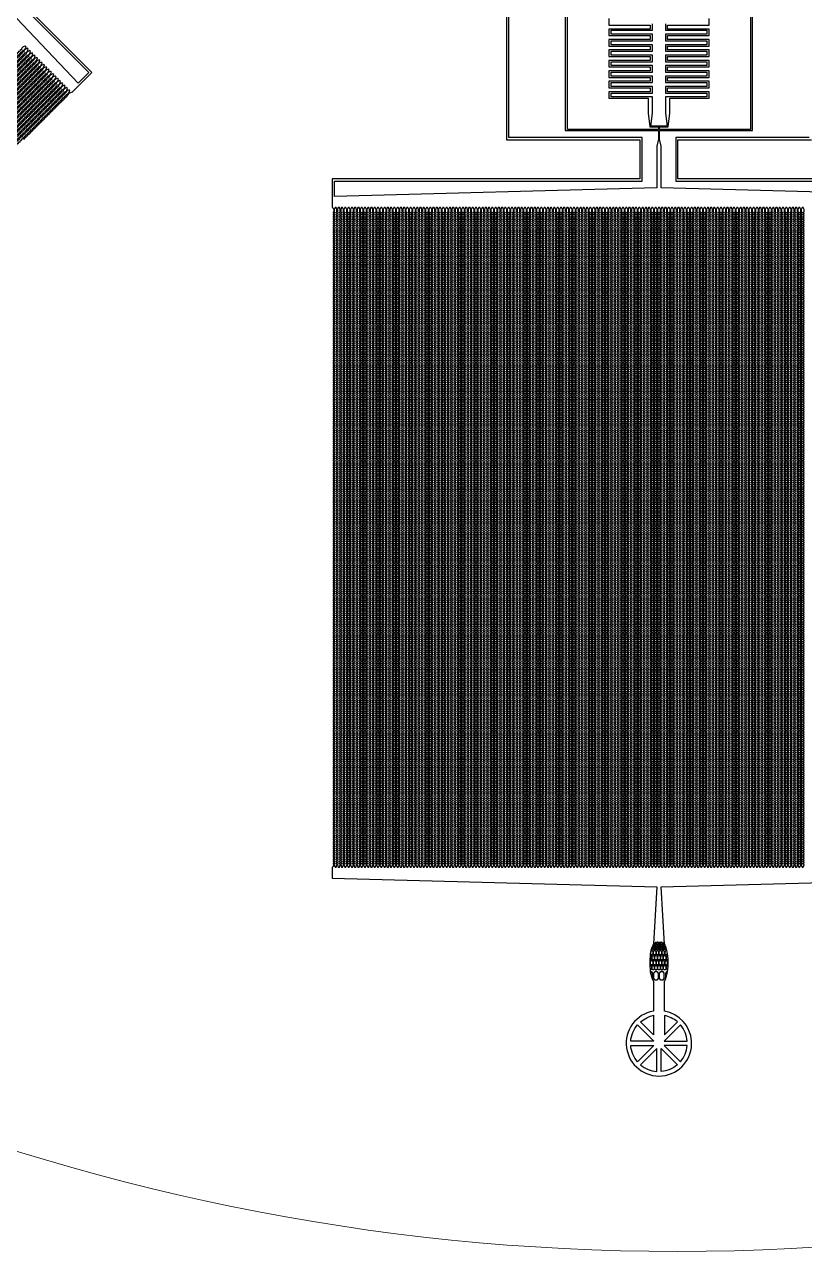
# Model space of a CAD drawing. Extents: x 4056 to 105656, y 4120 to 105720.
# Drawn here: x 39863 to 57772, y 4120 to 32294 of the extents above; entities that cross this region are included whole.
import ezdxf

# ---------------------------------------------------------------- set-up
doc = ezdxf.new("R2010")
doc.units = 13
doc.header["$MEASUREMENT"] = 0
doc.layers.add('Main Layer', color=7, linetype='Continuous', lineweight=0)

# ---------------------------------------------------------------- blocks, each defined once
blk = doc.blocks.new('row')
blk.add_lwpolyline([(-20, -1000, -0.774597), (-20, -1039), (-20, -1050, -0.774597), (-20, -1089), (-20, -1100, -0.774597), (-20, -1139), (-20, -1150, -0.774597), (-20, -1189), (-20, -1200, -0.774597), (-20, -1239), (-20, -1250, -0.774597), (-20, -1289), (-20, -1300, -0.774597), (-20, -1339), (-20, -1350, -0.774597), (-20, -1389), (-20, -1400, -0.774597), (-20, -1439), (-20, -1450, -0.774597), (-20, -1489), (-20, -1500, -0.774597), (-20, -1539), (-20, -1550, -0.774597), (-20, -1589), (-20, -1600, -0.774597), (-20, -1639), (-20, -1650, -0.774597), (-20, -1689), (-20, -1700, -0.774597), (-20, -1739), (-20, -1750, -0.774597), (-20, -1789), (-20, -1800, -0.774597), (-20, -1839), (-20, -1850, -0.774597), (-20, -1889), (-20, -1900, -0.774597), (-20, -1939), (-20, -1950, -0.774597), (-20, -1989), (-20, -2000, -0.774597), (-20, -2039), (-20, -2050, -0.774597), (-20, -2089), (-20, -2100, -0.774597), (-20, -2139), (-20, -2150, -0.774597), (-20, -2189), (-20, -2200, -0.774597), (-20, -2239), (-20, -2250, -0.774597), (-20, -2289), (-20, -2300, -0.774597), (-20, -2339), (-20, -2350, -0.774597), (-20, -2389), (-20, -2400, -0.774597), (-20, -2439), (-20, -2450, -0.774597), (-20, -2489), (-20, -2500, -0.774597), (-20, -2539), (-20, -2550, -0.774597), (-20, -2589), (-20, -2600, -0.774597), (-20, -2639), (-20, -2650, -0.774597), (-20, -2689), (-20, -2700, -0.774597), (-20, -2739), (-20, -2750, -0.774597), (-20, -2789), (-20, -2800, -0.774597), (-20, -2839), (-20, -2850, -0.774597), (-20, -2889), (-20, -2900, -0.774597), (-20, -2939), (-20, -2950, -0.774597), (-20, -2989), (-20, -3000, -0.774597), (-20, -3039), (-20, -3050, -0.774597), (-20, -3089), (-20, -3100, -0.774597), (-20, -3139), (-20, -3150, -0.774597), (-20, -3189), (-20, -3200, -0.774597), (-20, -3239), (-20, -3250, -0.774597), (-20, -3289), (-20, -3300, -0.774597), (-20, -3339), (-20, -3350, -0.774597), (-20, -3389), (-20, -3400, -0.774597), (-20, -3439), (-20, -3450, -0.774597), (-20, -3489), (-20, -3500, -0.774597), (-20, -3539), (-20, -3550, -0.774597), (-20, -3589), (-20, -3600, -0.774597), (-20, -3639), (-20, -3650, -0.774597), (-20, -3689), (-20, -3700, -0.774597), (-20, -3739), (-20, -3750, -0.774597), (-20, -3789), (-20, -3800, -0.774597), (-20, -3839), (-20, -3850, -0.774597), (-20, -3889), (-20, -3900, -0.774597), (-20, -3939), (-20, -3950, -0.774597), (-20, -3989), (-20, -4000, -0.774597), (-20, -4039), (-20, -4050, -0.774597), (-20, -4089), (-20, -4100, -0.774597), (-20, -4139), (-20, -4150, -0.774597), (-20, -4189), (-20, -4200, -0.774597), (-20, -4239), (-20, -4250, -0.774597), (-20, -4289), (-20, -4300, -0.774597), (-20, -4339), (-20, -4350, -0.774597), (-20, -4389), (-20, -4400, -0.774597), (-20, -4439), (-20, -4450, -0.774597), (-20, -4489), (-20, -4500, -0.774597), (-20, -4539), (-20, -4550, -0.774597), (-20, -4589), (-20, -4600, -0.774597), (-20, -4639), (-20, -4650, -0.774597), (-20, -4689), (-20, -4700, -0.774597), (-20, -4739), (-20, -4750, -0.774597), (-20, -4789), (-20, -4800, -0.774597), (-20, -4839), (-20, -4850, -0.774597), (-20, -4889), (-20, -4900, -0.774597), (-20, -4939), (-20, -4950, -0.774597), (-20, -4989), (-20, -5000, -0.774597), (-20, -5039), (-20, -5050, -0.774597), (-20, -5089), (-20, -5100, -0.774597), (-20, -5139), (-20, -5150, -0.774597), (-20, -5189), (-20, -5200, -0.774597), (-20, -5239), (-20, -5250, -0.774597), (-20, -5289), (-20, -5300, -0.774597), (-20, -5339), (-20, -5350, -0.774597), (-20, -5389), (-20, -5400, -0.774597), (-20, -5439), (-20, -5450, -0.774597), (-20, -5489), (-20, -5500, -0.774597), (-20, -5539), (-20, -5550, -0.774597), (-20, -5589), (-20, -5600, -0.774597), (-20, -5639), (-20, -5650, -0.774597), (-20, -5689), (-20, -5700, -0.774597), (-20, -5739), (-20, -5750, -0.774597), (-20, -5789), (-20, -5800, -0.774597), (-20, -5839), (-20, -5850, -0.774597), (-20, -5889), (-20, -5900, -0.774597), (-20, -5939), (-20, -5950, -0.774597), (-20, -5989), (-20, -6000, -0.774597), (-20, -6039), (-20, -6050, -0.774597), (-20, -6089), (-20, -6100, -0.774597), (-20, -6139), (-20, -6150, -0.774597), (-20, -6189), (-20, -6200, -0.774597), (-20, -6239), (-20, -6250, -0.774597), (-20, -6289), (-20, -6300, -0.774597), (-20, -6339), (-20, -6350, -0.774597), (-20, -6389), (-20, -6400, -0.774597), (-20, -6439), (-20, -6450, -0.774597), (-20, -6489), (-20, -6500, -0.774597), (-20, -6539), (-20, -6550, -0.774597), (-20, -6589), (-20, -6600, -0.774597), (-20, -6639), (-20, -6650, -0.774597), (-20, -6689), (-20, -6700, -0.774597), (-20, -6739), (-20, -6750, -0.774597), (-20, -6789), (-20, -6800, -0.774597), (-20, -6839), (-20, -6850, -0.774597), (-20, -6889), (-20, -6900, -0.774597), (-20, -6939), (-20, -6950, -0.774597), (-20, -6989), (-20, -7000, -0.774597), (-20, -7039), (-20, -7050, -0.774597), (-20, -7089), (-20, -7100, -0.774597), (-20, -7139), (-20, -7150, -0.774597), (-20, -7189), (-20, -7200, -0.774597), (-20, -7239), (-20, -7250, -0.774597), (-20, -7289), (-20, -7300, -0.774597), (-20, -7339), (-20, -7350, -0.774597), (-20, -7389), (-20, -7400, -0.774597), (-20, -7439), (-20, -7450, -0.774597), (-20, -7489), (-20, -7500, -0.774597), (-20, -7539), (-20, -7550, -0.774597), (-20, -7589), (-20, -7600, -0.774597), (-20, -7639), (-20, -7650, -0.774597), (-20, -7689), (-20, -7700, -0.774597), (-20, -7739), (-20, -7750, -0.774597), (-20, -7789), (-20, -7800, -0.774597), (-20, -7839), (-20, -7850, -0.774597), (-20, -7889), (-20, -7900, -0.774597), (-20, -7939), (-20, -7950, -0.774597), (-20, -7989), (-20, -8000, -0.774597), (-20, -8039), (-20, -8050, -0.774597), (-20, -8089), (-20, -8100, -0.774597), (-20, -8139), (-20, -8150, -0.774597), (-20, -8189), (-20, -8200, -0.774597), (-20, -8239), (-20, -8250, -0.774597), (-20, -8289), (-20, -8300, -0.774597), (-20, -8339), (-20, -8350, -0.774597), (-20, -8389), (-20, -8400, -0.774597), (-20, -8439), (-20, -8450, -0.774597), (-20, -8489), (-20, -8500, -0.774597), (-20, -8539), (-20, -8550, -0.774597), (-20, -8589), (-20, -8600, -0.774597), (-20, -8639), (-20, -8650, -0.774597), (-20, -8689), (-20, -8700, -0.774597), (-20, -8739), (-20, -8750, -0.774597), (-20, -8789), (-20, -8800, -0.774597), (-20, -8839), (-20, -8850, -0.774597), (-20, -8889), (-20, -8900, -0.774597), (-20, -8939), (-20, -8950, -0.774597), (-20, -8989), (-20, -9000, -0.774597), (-20, -9039), (-20, -9050, -0.774597), (-20, -9089), (-20, -9100, -0.774597), (-20, -9139), (-20, -9150, -0.774597), (-20, -9189), (-20, -9200, -0.774597), (-20, -9239), (-20, -9250, -0.774597), (-20, -9289), (-20, -9300, -0.774597), (-20, -9339), (-20, -9350, -0.774597), (-20, -9389), (-20, -9400, -0.774597), (-20, -9439), (-20, -9450, -0.774597), (-20, -9489), (-20, -9500, -0.774597), (-20, -9539), (-20, -9550, -0.774597), (-20, -9589), (-20, -9600, -0.774597), (-20, -9639), (-20, -9650, -0.774597), (-20, -9689), (-20, -9700, -0.774597), (-20, -9739), (-20, -9750, -0.774597), (-20, -9789), (-20, -9800, -0.774597), (-20, -9839), (-20, -9850, -0.774597), (-20, -9889), (-20, -9900, -0.774597), (-20, -9939), (-20, -9950, -0.774597), (-20, -9989), (-20, -10000, -0.774597), (-20, -10039), (-20, -10050, -0.774597), (-20, -10089), (-20, -10100, -0.774597), (-20, -10139), (-20, -10150, -0.774597), (-20, -10189), (-20, -10200, -0.774597), (-20, -10239), (-20, -10250, -0.774597), (-20, -10289), (-20, -10300, -0.774597), (-20, -10339), (-20, -10350, -0.774597), (-20, -10389), (-20, -10400, -0.774597), (-20, -10439), (-20, -10450, -0.774597), (-20, -10489), (-20, -10500, -0.774597), (-20, -10539), (-20, -10550, -0.774597), (-20, -10589), (-20, -10600, -0.774597), (-20, -10639), (-20, -10650, -0.774597), (-20, -10689), (-20, -10700, -0.774597), (-20, -10739), (-20, -10750, -0.774597), (-20, -10789), (-20, -10800, -0.774597), (-20, -10839), (-20, -10850, -0.774597), (-20, -10889), (-20, -10900, -0.774597), (-20, -10939), (-20, -10950, -0.774597), (-20, -10989), (-20, -11000, -0.774597), (-20, -11039), (-20, -11050, -0.774597), (-20, -11089), (-20, -11100, -0.774597), (-20, -11139), (-20, -11150, -0.774597), (-20, -11189), (-20, -11200, -0.774597), (-20, -11239), (-20, -11250, -0.774597), (-20, -11289), (-20, -11300, -0.774597), (-20, -11339), (-20, -11350, -0.774597), (-20, -11389), (-20, -11400, -0.774597), (-20, -11439), (-20, -11450, -0.774597), (-20, -11489), (-20, -11500, -0.774597), (-20, -11539), (-20, -11550, -0.774597), (-20, -11589), (-20, -11600, -0.774597), (-20, -11639), (-20, -11650, -0.774597), (-20, -11689), (-20, -11700, -0.774597), (-20, -11739), (-20, -11750, -0.774597), (-20, -11789), (-20, -11800, -0.774597), (-20, -11839), (-20, -11850, -0.774597), (-20, -11889), (-20, -11900, -0.774597), (-20, -11939), (-20, -11950, -0.774597), (-20, -11989), (-20, -12000, -0.774597), (-20, -12039), (-20, -12050, -0.774597), (-20, -12089), (-20, -12100, -0.774597), (-20, -12139), (-20, -12150, -0.774597), (-20, -12189), (-20, -12200, -0.774597), (-20, -12239), (-20, -12250, -0.774597), (-20, -12289), (-20, -12300, -0.774597), (-20, -12339), (-20, -12350, -0.774597), (-20, -12389), (-20, -12400, -0.774597), (-20, -12439), (-20, -12450, -0.774597), (-20, -12489), (-20, -12500, -0.774597), (-20, -12539), (-20, -12550, -0.774597), (-20, -12589), (-20, -12600, -0.774597), (-20, -12639), (-20, -12650, -0.774597), (-20, -12689), (-20, -12700, -0.774597), (-20, -12739), (-20, -12750, -0.774597), (-20, -12789), (-20, -12800, -0.774597), (-20, -12839), (-20, -12850, -0.774597), (-20, -12889), (-20, -12900, -0.774597), (-20, -12939), (-20, -12950, -0.774597), (-20, -12989), (-20, -13000, -0.774597), (-20, -13039), (-20, -13050, -0.774597), (-20, -13089), (-20, -13100, -0.774597), (-20, -13139), (-20, -13150, -0.774597), (-20, -13189), (-20, -13200, -0.774597), (-20, -13239), (-20, -13250, -0.774597), (-20, -13289), (-20, -13300, -0.774597), (-20, -13339), (-20, -13350, -0.774597), (-20, -13389), (-20, -13400, -0.774597), (-20, -13439), (-20, -13450, -0.774597), (-20, -13489), (-20, -13500, -0.774597), (-20, -13539), (-20, -13550, -0.774597), (-20, -13589), (-20, -13600, -0.774597), (-20, -13639), (-20, -13650, -0.774597), (-20, -13689), (-20, -13700, -0.774597), (-20, -13739), (-20, -13750, -0.774597), (-20, -13789), (-20, -13800, -0.774597), (-20, -13839), (-20, -13850, -0.774597), (-20, -13889), (-20, -13900, -0.774597), (-20, -13939), (-20, -13950, -0.774597), (-20, -13989), (-20, -14000, -0.774597), (-20, -14039), (-20, -14050, -0.774597), (-20, -14089), (-20, -14100, -0.774597), (-20, -14139), (-20, -14150, -0.774597), (-20, -14189), (-20, -14200, -0.774597), (-20, -14239), (-20, -14250, -0.774597), (-20, -14289), (-20, -14300, -0.774597), (-20, -14339), (-20, -14350, -0.774597), (-20, -14389), (-20, -14400, -0.774597), (-20, -14439), (-20, -14450, -0.774597), (-20, -14489), (-20, -14500, -0.774597), (-20, -14539), (-20, -14550, -0.774597), (-20, -14589), (-20, -14600, -0.774597), (-20, -14639), (-20, -14650, -0.774597), (-20, -14689), (-20, -14700, -0.774597), (-20, -14739), (-20, -14750, -0.774597), (-20, -14789), (-20, -14800, -0.774597), (-20, -14839), (-20, -14850, -0.774597), (-20, -14889), (-20, -14900, -0.774597), (-20, -14939), (-20, -14950, -0.774597), (-20, -14989), (-20, -15000, -0.774597), (-20, -15039), (-20, -15050, -0.774597), (-20, -15089), (-20, -15100), (0, -15150), (25, -15150), (45, -15100), (45, -15089, -0.774597), (45, -15050), (45, -15039, -0.774597), (45, -15000), (45, -14989, -0.774597), (45, -14950), (45, -14939, -0.774597), (45, -14900), (45, -14889, -0.774597), (45, -14850), (45, -14839, -0.774597), (45, -14800), (45, -14789, -0.774597), (45, -14750), (45, -14739, -0.774597), (45, -14700), (45, -14689, -0.774597), (45, -14650), (45, -14639, -0.774597), (45, -14600), (45, -14589, -0.774597), (45, -14550), (45, -14539, -0.774597), (45, -14500), (45, -14489, -0.774597), (45, -14450), (45, -14439, -0.774597), (45, -14400), (45, -14389, -0.774597), (45, -14350), (45, -14339, -0.774597), (45, -14300), (45, -14289, -0.774597), (45, -14250), (45, -14239, -0.774597), (45, -14200), (45, -14189, -0.774597), (45, -14150), (45, -14139, -0.774597), (45, -14100), (45, -14089, -0.774597), (45, -14050), (45, -14039, -0.774597), (45, -14000), (45, -13989, -0.774597), (45, -13950), (45, -13939, -0.774597), (45, -13900), (45, -13889, -0.774597), (45, -13850), (45, -13839, -0.774597), (45, -13800), (45, -13789, -0.774597), (45, -13750), (45, -13739, -0.774597), (45, -13700), (45, -13689, -0.774597), (45, -13650), (45, -13639, -0.774597), (45, -13600), (45, -13589, -0.774597), (45, -13550), (45, -13539, -0.774597), (45, -13500), (45, -13489, -0.774597), (45, -13450), (45, -13439, -0.774597), (45, -13400), (45, -13389, -0.774597), (45, -13350), (45, -13339, -0.774597), (45, -13300), (45, -13289, -0.774597), (45, -13250), (45, -13239, -0.774597), (45, -13200), (45, -13189, -0.774597), (45, -13150), (45, -13139, -0.774597), (45, -13100), (45, -13089, -0.774597), (45, -13050), (45, -13039, -0.774597), (45, -13000), (45, -12989, -0.774597), (45, -12950), (45, -12939, -0.774597), (45, -12900), (45, -12889, -0.774597), (45, -12850), (45, -12839, -0.774597), (45, -12800), (45, -12789, -0.774597), (45, -12750), (45, -12739, -0.774597), (45, -12700), (45, -12689, -0.774597), (45, -12650), (45, -12639, -0.774597), (45, -12600), (45, -12589, -0.774597), (45, -12550), (45, -12539, -0.774597), (45, -12500), (45, -12489, -0.774597), (45, -12450), (45, -12439, -0.774597), (45, -12400), (45, -12389, -0.774597), (45, -12350), (45, -12339, -0.774597), (45, -12300), (45, -12289, -0.774597), (45, -12250), (45, -12239, -0.774597), (45, -12200), (45, -12189, -0.774597), (45, -12150), (45, -12139, -0.774597), (45, -12100), (45, -12089, -0.774597), (45, -12050), (45, -12039, -0.774597), (45, -12000), (45, -11989, -0.774597), (45, -11950), (45, -11939, -0.774597), (45, -11900), (45, -11889, -0.774597), (45, -11850), (45, -11839, -0.774597), (45, -11800), (45, -11789, -0.774597), (45, -11750), (45, -11739, -0.774597), (45, -11700), (45, -11689, -0.774597), (45, -11650), (45, -11639, -0.774597), (45, -11600), (45, -11589, -0.774597), (45, -11550), (45, -11539, -0.774597), (45, -11500), (45, -11489, -0.774597), (45, -11450), (45, -11439, -0.774597), (45, -11400), (45, -11389, -0.774597), (45, -11350), (45, -11339, -0.774597), (45, -11300), (45, -11289, -0.774597), (45, -11250), (45, -11239, -0.774597), (45, -11200), (45, -11189, -0.774597), (45, -11150), (45, -11139, -0.774597), (45, -11100), (45, -11089, -0.774597), (45, -11050), (45, -11039, -0.774597), (45, -11000), (45, -10989, -0.774597), (45, -10950), (45, -10939, -0.774597), (45, -10900), (45, -10889, -0.774597), (45, -10850), (45, -10839, -0.774597), (45, -10800), (45, -10789, -0.774597), (45, -10750), (45, -10739, -0.774597), (45, -10700), (45, -10689, -0.774597), (45, -10650), (45, -10639, -0.774597), (45, -10600), (45, -10589, -0.774597), (45, -10550), (45, -10539, -0.774597), (45, -10500), (45, -10489, -0.774597), (45, -10450), (45, -10439, -0.774597), (45, -10400), (45, -10389, -0.774597), (45, -10350), (45, -10339, -0.774597), (45, -10300), (45, -10289, -0.774597), (45, -10250), (45, -10239, -0.774597), (45, -10200), (45, -10189, -0.774597), (45, -10150), (45, -10139, -0.774597), (45, -10100), (45, -10089, -0.774597), (45, -10050), (45, -10039, -0.774597), (45, -10000), (45, -9989, -0.774597), (45, -9950), (45, -9939, -0.774597), (45, -9900), (45, -9889, -0.774597), (45, -9850), (45, -9839, -0.774597), (45, -9800), (45, -9789, -0.774597), (45, -9750), (45, -9739, -0.774597), (45, -9700), (45, -9689, -0.774597), (45, -9650), (45, -9639, -0.774597), (45, -9600), (45, -9589, -0.774597), (45, -9550), (45, -9539, -0.774597), (45, -9500), (45, -9489, -0.774597), (45, -9450), (45, -9439, -0.774597), (45, -9400), (45, -9389, -0.774597), (45, -9350), (45, -9339, -0.774597), (45, -9300), (45, -9289, -0.774597), (45, -9250), (45, -9239, -0.774597), (45, -9200), (45, -9189, -0.774597), (45, -9150), (45, -9139, -0.774597), (45, -9100), (45, -9089, -0.774597), (45, -9050), (45, -9039, -0.774597), (45, -9000), (45, -8989, -0.774597), (45, -8950), (45, -8939, -0.774597), (45, -8900), (45, -8889, -0.774597), (45, -8850), (45, -8839, -0.774597), (45, -8800), (45, -8789, -0.774597), (45, -8750), (45, -8739, -0.774597), (45, -8700), (45, -8689, -0.774597), (45, -8650), (45, -8639, -0.774597), (45, -8600), (45, -8589, -0.774597), (45, -8550), (45, -8539, -0.774597), (45, -8500), (45, -8489, -0.774597), (45, -8450), (45, -8439, -0.774597), (45, -8400), (45, -8389, -0.774597), (45, -8350), (45, -8339, -0.774597), (45, -8300), (45, -8289, -0.774597), (45, -8250), (45, -8239, -0.774597), (45, -8200), (45, -8189, -0.774597), (45, -8150), (45, -8139, -0.774597), (45, -8100), (45, -8089, -0.774597), (45, -8050), (45, -8039, -0.774597), (45, -8000), (45, -7989, -0.774597), (45, -7950), (45, -7939, -0.774597), (45, -7900), (45, -7889, -0.774597), (45, -7850), (45, -7839, -0.774597), (45, -7800), (45, -7789, -0.774597), (45, -7750), (45, -7739, -0.774597), (45, -7700), (45, -7689, -0.774597), (45, -7650), (45, -7639, -0.774597), (45, -7600), (45, -7589, -0.774597), (45, -7550), (45, -7539, -0.774597), (45, -7500), (45, -7489, -0.774597), (45, -7450), (45, -7439, -0.774597), (45, -7400), (45, -7389, -0.774597), (45, -7350), (45, -7339, -0.774597), (45, -7300), (45, -7289, -0.774597), (45, -7250), (45, -7239, -0.774597), (45, -7200), (45, -7189, -0.774597), (45, -7150), (45, -7139, -0.774597), (45, -7100), (45, -7089, -0.774597), (45, -7050), (45, -7039, -0.774597), (45, -7000), (45, -6989, -0.774597), (45, -6950), (45, -6939, -0.774597), (45, -6900), (45, -6889, -0.774597), (45, -6850), (45, -6839, -0.774597), (45, -6800), (45, -6789, -0.774597), (45, -6750), (45, -6739, -0.774597), (45, -6700), (45, -6689, -0.774597), (45, -6650), (45, -6639, -0.774597), (45, -6600), (45, -6589, -0.774597), (45, -6550), (45, -6539, -0.774597), (45, -6500), (45, -6489, -0.774597), (45, -6450), (45, -6439, -0.774597), (45, -6400), (45, -6389, -0.774597), (45, -6350), (45, -6339, -0.774597), (45, -6300), (45, -6289, -0.774597), (45, -6250), (45, -6239, -0.774597), (45, -6200), (45, -6189, -0.774597), (45, -6150), (45, -6139, -0.774597), (45, -6100), (45, -6089, -0.774597), (45, -6050), (45, -6039, -0.774597), (45, -6000), (45, -5989, -0.774597), (45, -5950), (45, -5939, -0.774597), (45, -5900), (45, -5889, -0.774597), (45, -5850), (45, -5839, -0.774597), (45, -5800), (45, -5789, -0.774597), (45, -5750), (45, -5739, -0.774597), (45, -5700), (45, -5689, -0.774597), (45, -5650), (45, -5639, -0.774597), (45, -5600), (45, -5589, -0.774597), (45, -5550), (45, -5539, -0.774597), (45, -5500), (45, -5489, -0.774597), (45, -5450), (45, -5439, -0.774597), (45, -5400), (45, -5389, -0.774597), (45, -5350), (45, -5339, -0.774597), (45, -5300), (45, -5289, -0.774597), (45, -5250), (45, -5239, -0.774597), (45, -5200), (45, -5189, -0.774597), (45, -5150), (45, -5139, -0.774597), (45, -5100), (45, -5089, -0.774597), (45, -5050), (45, -5039, -0.774597), (45, -5000), (45, -4989, -0.774597), (45, -4950), (45, -4939, -0.774597), (45, -4900), (45, -4889, -0.774597), (45, -4850), (45, -4839, -0.774597), (45, -4800), (45, -4789, -0.774597), (45, -4750), (45, -4739, -0.774597), (45, -4700), (45, -4689, -0.774597), (45, -4650), (45, -4639, -0.774597), (45, -4600), (45, -4589, -0.774597), (45, -4550), (45, -4539, -0.774597), (45, -4500), (45, -4489, -0.774597), (45, -4450), (45, -4439, -0.774597), (45, -4400), (45, -4389, -0.774597), (45, -4350), (45, -4339, -0.774597), (45, -4300), (45, -4289, -0.774597), (45, -4250), (45, -4239, -0.774597), (45, -4200), (45, -4189, -0.774597), (45, -4150), (45, -4139, -0.774597), (45, -4100), (45, -4089, -0.774597), (45, -4050), (45, -4039, -0.774597), (45, -4000), (45, -3989, -0.774597), (45, -3950), (45, -3939, -0.774597), (45, -3900), (45, -3889, -0.774597), (45, -3850), (45, -3839, -0.774597), (45, -3800), (45, -3789, -0.774597), (45, -3750), (45, -3739, -0.774597), (45, -3700), (45, -3689, -0.774597), (45, -3650), (45, -3639, -0.774597), (45, -3600), (45, -3589, -0.774597), (45, -3550), (45, -3539, -0.774597), (45, -3500), (45, -3489, -0.774597), (45, -3450), (45, -3439, -0.774597), (45, -3400), (45, -3389, -0.774597), (45, -3350), (45, -3339, -0.774597), (45, -3300), (45, -3289, -0.774597), (45, -3250), (45, -3239, -0.774597), (45, -3200), (45, -3189, -0.774597), (45, -3150), (45, -3139, -0.774597), (45, -3100), (45, -3089, -0.774597), (45, -3050), (45, -3039, -0.774597), (45, -3000), (45, -2989, -0.774597), (45, -2950), (45, -2939, -0.774597), (45, -2900), (45, -2889, -0.774597), (45, -2850), (45, -2839, -0.774597), (45, -2800), (45, -2789, -0.774597), (45, -2750), (45, -2739, -0.774597), (45, -2700), (45, -2689, -0.774597), (45, -2650), (45, -2639, -0.774597), (45, -2600), (45, -2589, -0.774597), (45, -2550), (45, -2539, -0.774597), (45, -2500), (45, -2489, -0.774597), (45, -2450), (45, -2439, -0.774597), (45, -2400), (45, -2389, -0.774597), (45, -2350), (45, -2339, -0.774597), (45, -2300), (45, -2289, -0.774597), (45, -2250), (45, -2239, -0.774597), (45, -2200), (45, -2189, -0.774597), (45, -2150), (45, -2139, -0.774597), (45, -2100), (45, -2089, -0.774597), (45, -2050), (45, -2039, -0.774597), (45, -2000), (45, -1989, -0.774597), (45, -1950), (45, -1939, -0.774597), (45, -1900), (45, -1889, -0.774597), (45, -1850), (45, -1839, -0.774597), (45, -1800), (45, -1789, -0.774597), (45, -1750), (45, -1739, -0.774597), (45, -1700), (45, -1689, -0.774597), (45, -1650), (45, -1639, -0.774597), (45, -1600), (45, -1589, -0.774597), (45, -1550), (45, -1539, -0.774597), (45, -1500), (45, -1489, -0.774597), (45, -1450), (45, -1439, -0.774597), (45, -1400), (45, -1389, -0.774597), (45, -1350), (45, -1339, -0.774597), (45, -1300), (45, -1289, -0.774597), (45, -1250), (45, -1239, -0.774597), (45, -1200), (45, -1189, -0.774597), (45, -1150), (45, -1139, -0.774597), (45, -1100), (45, -1089, -0.774597), (45, -1050), (45, -1039, -0.774597), (45, -1000), (45, -989, -0.774597), (45, -950), (45, -939, -0.774597), (45, -900), (45, -889, -0.774597), (45, -850), (45, -839, -0.774597), (45, -800), (45, -789, -0.774597), (45, -750), (45, -739, -0.774597), (45, -700), (45, -689, -0.774597), (45, -650), (45, -639, -0.774597), (45, -600), (45, -589, -0.774597), (45, -550), (45, -539, -0.774597), (45, -500), (45, -489, -0.774597), (45, -450), (45, -439, -0.774597), (45, -400), (45, -389, -0.774597), (45, -350), (45, -339, -0.774597), (45, -300), (45, -289, -0.774597), (45, -250), (45, -239, -0.774597), (45, -200), (45, -189, -0.774597), (45, -150), (45, -139, -0.774597), (45, -100), (45, -50), (45, -50), (25, 0), (0, 0), (-20, -50), (-20, -100, -0.774597), (-20, -139), (-20, -150, -0.774597), (-20, -189), (-20, -200, -0.774597), (-20, -239), (-20, -250, -0.774597), (-20, -289), (-20, -300, -0.774597), (-20, -339), (-20, -350, -0.774597), (-20, -389), (-20, -400, -0.774597), (-20, -439), (-20, -450, -0.774597), (-20, -489), (-20, -500, -0.774597), (-20, -539), (-20, -550, -0.774597), (-20, -589), (-20, -600, -0.774597), (-20, -639), (-20, -650, -0.774597), (-20, -689), (-20, -700, -0.774597), (-20, -739), (-20, -750, -0.774597), (-20, -789), (-20, -800, -0.774597), (-20, -839), (-20, -850, -0.774597), (-20, -889), (-20, -900, -0.774597), (-20, -939), (-20, -950, -0.774597), (-20, -989)], format="xyb", close=True)
blk = doc.blocks.new('*U8')
for points in [[(7468, -867, 0.774597), (7468, -829), (7468, -817, 0.774597), (7468, -779), (7468, -767, 0.774597), (7468, -729), (7468, -717, 0.774597), (7468, -679), (7468, -667, 0.774597), (7468, -629), (7468, -617, 0.774597), (7468, -579), (7468, -567, 0.774597), (7468, -529), (7468, -517, 0.774597), (7468, -479), (7468, -467, 0.774597), (7468, -429), (7468, -417, 0.774597), (7468, -379), (7468, -367, 0.774597), (7468, -329), (7468, -317, 0.774597), (7468, -279), (7468, -267, 0.774597), (7468, -229), (7468, -217, 0.774597), (7468, -179), (7468, -167, 0.774597), (7468, -129), (7468, -117, 0.774597), (7468, -79), (7468, -67, 0.774597), (7468, -29), (7468, -17, 0.774597), (7468, 21), (7468, 33, 0.774597), (7468, 71), (7468, 83, 0.774597), (7468, 121), (7468, 133, 0.774597), (7468, 171), (7468, 183, 0.774597), (7468, 221), (7468, 233, 0.774597), (7468, 271), (7468, 283, 0.774597), (7468, 321), (7468, 333, 0.774597), (7468, 371), (7468, 383, 0.774597), (7468, 421), (7468, 433, 0.774597), (7468, 471), (7468, 483, 0.774597), (7468, 521), (7468, 533, 0.774597), (7468, 571), (7468, 621), (7488, 671), (7500, 671), (7500, 1275), (7500, 1325), (1079, 1325), (537, 1325), (437, 1325), (437, 1425), (437, 1941), (437, 2226), (1500, 2226), (3500, 2226)], [(-3500, 16110), (-3500, 2276), (-3500, 2226), (-1500, 2226), (-437, 2226), (-437, 1941), (-437, 1425), (-437, 1325), (-537, 1325), (-1079, 1325), (-7500, 1325), (-7500, 1275), (-7500, 871), (-7500, 671), (-7488, 671), (-7468, 621), (-7468, 571, 0.774597), (-7468, 533), (-7468, 521, 0.774597), (-7468, 483), (-7468, 471, 0.774597), (-7468, 433), (-7468, 421, 0.774597), (-7468, 383), (-7468, 371, 0.774597), (-7468, 333), (-7468, 321, 0.774597), (-7468, 283), (-7468, 271, 0.774597), (-7468, 233), (-7468, 221, 0.774597), (-7468, 183), (-7468, 171, 0.774597), (-7468, 133), (-7468, 121, 0.774597), (-7468, 83), (-7468, 71, 0.774597), (-7468, 33), (-7468, 21, 0.774597), (-7468, -17), (-7468, -29, 0.774597), (-7468, -67), (-7468, -79, 0.774597), (-7468, -117), (-7468, -129, 0.774597), (-7468, -167), (-7468, -179, 0.774597), (-7468, -217), (-7468, -229, 0.774597), (-7468, -267), (-7468, -279, 0.774597), (-7468, -317), (-7468, -329, 0.774597), (-7468, -367), (-7468, -379, 0.774597), (-7468, -417), (-7468, -429, 0.774597), (-7468, -467), (-7468, -479, 0.774597), (-7468, -517), (-7468, -529, 0.774597), (-7468, -567), (-7468, -579, 0.774597), (-7468, -617), (-7468, -629, 0.774597), (-7468, -667), (-7468, -679, 0.774597), (-7468, -717), (-7468, -729, 0.774597), (-7468, -767), (-7468, -779, 0.774597), (-7468, -817), (-7468, -829, 0.774597), (-7468, -867), (-7468, -879, 0.774597), (-7468, -917), (-7468, -929, 0.774597), (-7468, -967), (-7468, -979, 0.774597), (-7468, -1017), (-7468, -1029, 0.774597), (-7468, -1067), (-7468, -1079, 0.774597), (-7468, -1117), (-7468, -1129, 0.774597), (-7468, -1167), (-7468, -1179, 0.774597), (-7468, -1217), (-7468, -1229, 0.774597), (-7468, -1267), (-7468, -1279, 0.774597), (-7468, -1317), (-7468, -1329, 0.774597), (-7468, -1367), (-7468, -1379, 0.774597), (-7468, -1417), (-7468, -1429, 0.774597), (-7468, -1467), (-7468, -1479, 0.774597), (-7468, -1517), (-7468, -1529, 0.774597), (-7468, -1567), (-7468, -1579, 0.774597), (-7468, -1617), (-7468, -1629, 0.774597), (-7468, -1667), (-7468, -1679, 0.774597), (-7468, -1717), (-7468, -1729, 0.774597), (-7468, -1767), (-7468, -1779, 0.774597), (-7468, -1817), (-7468, -1829, 0.774597), (-7468, -1867), (-7468, -1879, 0.774597), (-7468, -1917), (-7468, -1929, 0.774597), (-7468, -1967), (-7468, -1979, 0.774597), (-7468, -2017), (-7468, -2029, 0.774597), (-7468, -2067), (-7468, -2079, 0.774597), (-7468, -2117), (-7468, -2129, 0.774597), (-7468, -2167), (-7468, -2179, 0.774597), (-7468, -2217), (-7468, -2229, 0.774597), (-7468, -2267), (-7468, -2279, 0.774597), (-7468, -2317), (-7468, -2329, 0.774597), (-7468, -2367), (-7468, -2379, 0.774597), (-7468, -2417), (-7468, -2429, 0.774597), (-7468, -2467), (-7468, -2479, 0.774597), (-7468, -2517), (-7468, -2529, 0.774597), (-7468, -2567), (-7468, -2579, 0.774597), (-7468, -2617), (-7468, -2629, 0.774597), (-7468, -2667), (-7468, -2679, 0.774597), (-7468, -2717), (-7468, -2729, 0.774597), (-7468, -2767), (-7468, -2779, 0.774597), (-7468, -2817), (-7468, -2829, 0.774597), (-7468, -2867), (-7468, -2879, 0.774597), (-7468, -2917), (-7468, -2929, 0.774597), (-7468, -2967), (-7468, -2979, 0.774597), (-7468, -3017), (-7468, -3029, 0.774597), (-7468, -3067), (-7468, -3079, 0.774597), (-7468, -3117), (-7468, -3129, 0.774597), (-7468, -3167), (-7468, -3179, 0.774597), (-7468, -3217), (-7468, -3229, 0.774597), (-7468, -3267), (-7468, -3279, 0.774597), (-7468, -3317), (-7468, -3329, 0.774597), (-7468, -3367), (-7468, -3379, 0.774597), (-7468, -3417), (-7468, -3429, 0.774597), (-7468, -3467), (-7468, -3479, 0.774597), (-7468, -3517), (-7468, -3529, 0.774597), (-7468, -3567), (-7468, -3579, 0.774597), (-7468, -3617), (-7468, -3629, 0.774597), (-7468, -3667), (-7468, -3679, 0.774597), (-7468, -3717), (-7468, -3729, 0.774597), (-7468, -3767), (-7468, -3779, 0.774597), (-7468, -3817), (-7468, -3829, 0.774597), (-7468, -3867), (-7468, -3879, 0.774597), (-7468, -3917), (-7468, -3929, 0.774597), (-7468, -3967), (-7468, -3979, 0.774597), (-7468, -4017), (-7468, -4029, 0.774597), (-7468, -4067), (-7468, -4079, 0.774597), (-7468, -4117), (-7468, -4129, 0.774597), (-7468, -4167), (-7468, -4179, 0.774597), (-7468, -4217), (-7468, -4229, 0.774597), (-7468, -4267), (-7468, -4279, 0.774597), (-7468, -4317), (-7468, -4329, 0.774597), (-7468, -4367), (-7468, -4379, 0.774597), (-7468, -4417), (-7468, -4429, 0.774597), (-7468, -4467), (-7468, -4479, 0.774597), (-7468, -4517), (-7468, -4529, 0.774597), (-7468, -4567), (-7468, -4579, 0.774597), (-7468, -4617), (-7468, -4629, 0.774597), (-7468, -4667), (-7468, -4679, 0.774597), (-7468, -4717), (-7468, -4729, 0.774597), (-7468, -4767), (-7468, -4779, 0.774597), (-7468, -4817), (-7468, -4829, 0.774597), (-7468, -4867), (-7468, -4879, 0.774597), (-7468, -4917), (-7468, -4929, 0.774597), (-7468, -4967), (-7468, -4979, 0.774597), (-7468, -5017), (-7468, -5029, 0.774597), (-7468, -5067), (-7468, -5079, 0.774597), (-7468, -5117), (-7468, -5129, 0.774597), (-7468, -5167), (-7468, -5179, 0.774597), (-7468, -5217), (-7468, -5229, 0.774597), (-7468, -5267), (-7468, -5279, 0.774597), (-7468, -5317), (-7468, -5329, 0.774597), (-7468, -5367), (-7468, -5379, 0.774597), (-7468, -5417), (-7468, -5429, 0.774597), (-7468, -5467), (-7468, -5479, 0.774597), (-7468, -5517), (-7468, -5529, 0.774597), (-7468, -5567), (-7468, -5579, 0.774597), (-7468, -5617), (-7468, -5629, 0.774597), (-7468, -5667), (-7468, -5679, 0.774597), (-7468, -5717), (-7468, -5729, 0.774597), (-7468, -5767), (-7468, -5779, 0.774597), (-7468, -5817), (-7468, -5829, 0.774597), (-7468, -5867), (-7468, -5879, 0.774597), (-7468, -5917), (-7468, -5929, 0.774597), (-7468, -5967), (-7468, -5979, 0.774597), (-7468, -6017), (-7468, -6029, 0.774597), (-7468, -6067), (-7468, -6079, 0.774597), (-7468, -6117), (-7468, -6129, 0.774597), (-7468, -6167), (-7468, -6179, 0.774597), (-7468, -6217), (-7468, -6229, 0.774597), (-7468, -6267), (-7468, -6279, 0.774597), (-7468, -6317), (-7468, -6329, 0.774597), (-7468, -6367), (-7468, -6379, 0.774597), (-7468, -6417), (-7468, -6429, 0.774597), (-7468, -6467), (-7468, -6479, 0.774597), (-7468, -6517), (-7468, -6529, 0.774597), (-7468, -6567), (-7468, -6579, 0.774597), (-7468, -6617), (-7468, -6629, 0.774597), (-7468, -6667), (-7468, -6679, 0.774597), (-7468, -6717), (-7468, -6729, 0.774597), (-7468, -6767), (-7468, -6779, 0.774597), (-7468, -6817), (-7468, -6829, 0.774597), (-7468, -6867), (-7468, -6879, 0.774597), (-7468, -6917), (-7468, -6929, 0.774597), (-7468, -6967), (-7468, -6979, 0.774597), (-7468, -7017), (-7468, -7029, 0.774597), (-7468, -7067), (-7468, -7079, 0.774597), (-7468, -7117), (-7468, -7129, 0.774597), (-7468, -7167), (-7468, -7179, 0.774597), (-7468, -7217), (-7468, -7229, 0.774597), (-7468, -7267), (-7468, -7279, 0.774597), (-7468, -7317), (-7468, -7329, 0.774597), (-7468, -7367), (-7468, -7379, 0.774597), (-7468, -7417), (-7468, -7429, 0.774597), (-7468, -7467), (-7468, -7479, 0.774597), (-7468, -7517), (-7468, -7529, 0.774597), (-7468, -7567), (-7468, -7579, 0.774597), (-7468, -7617), (-7468, -7629, 0.774597), (-7468, -7667), (-7468, -7679, 0.774597), (-7468, -7717), (-7468, -7729, 0.774597), (-7468, -7767), (-7468, -7779, 0.774597), (-7468, -7817), (-7468, -7829, 0.774597), (-7468, -7867), (-7468, -7879, 0.774597), (-7468, -7917), (-7468, -7929, 0.774597), (-7468, -7967), (-7468, -7979, 0.774597), (-7468, -8017), (-7468, -8029, 0.774597), (-7468, -8067), (-7468, -8079, 0.774597), (-7468, -8117), (-7468, -8129, 0.774597), (-7468, -8167), (-7468, -8179, 0.774597), (-7468, -8217), (-7468, -8229, 0.774597), (-7468, -8267), (-7468, -8279, 0.774597), (-7468, -8317), (-7468, -8329, 0.774597), (-7468, -8367), (-7468, -8379, 0.774597), (-7468, -8417), (-7468, -8429, 0.774597), (-7468, -8467), (-7468, -8479, 0.774597), (-7468, -8517), (-7468, -8529, 0.774597), (-7468, -8567), (-7468, -8579, 0.774597), (-7468, -8617), (-7468, -8629, 0.774597), (-7468, -8667), (-7468, -8679, 0.774597), (-7468, -8717), (-7468, -8729, 0.774597), (-7468, -8767), (-7468, -8779, 0.774597), (-7468, -8817), (-7468, -8829, 0.774597), (-7468, -8867), (-7468, -8879, 0.774597), (-7468, -8917), (-7468, -8929, 0.774597), (-7468, -8967), (-7468, -8979, 0.774597), (-7468, -9017), (-7468, -9029, 0.774597), (-7468, -9067), (-7468, -9079, 0.774597), (-7468, -9117), (-7468, -9129, 0.774597), (-7468, -9167), (-7468, -9179, 0.774597), (-7468, -9217), (-7468, -9229, 0.774597), (-7468, -9267), (-7468, -9279, 0.774597), (-7468, -9317), (-7468, -9329, 0.774597), (-7468, -9367), (-7468, -9379, 0.774597), (-7468, -9417), (-7468, -9429, 0.774597), (-7468, -9467), (-7468, -9479, 0.774597), (-7468, -9517), (-7468, -9529, 0.774597), (-7468, -9567), (-7468, -9579, 0.774597), (-7468, -9617), (-7468, -9629, 0.774597), (-7468, -9667), (-7468, -9679, 0.774597), (-7468, -9717), (-7468, -9729, 0.774597), (-7468, -9767), (-7468, -9779, 0.774597), (-7468, -9817), (-7468, -9829, 0.774597), (-7468, -9867), (-7468, -9879, 0.774597), (-7468, -9917), (-7468, -9929, 0.774597), (-7468, -9967), (-7468, -9979, 0.774597), (-7468, -10017), (-7468, -10029, 0.774597), (-7468, -10067), (-7468, -10079, 0.774597), (-7468, -10117), (-7468, -10129, 0.774597), (-7468, -10167), (-7468, -10179, 0.774597), (-7468, -10217), (-7468, -10229, 0.774597), (-7468, -10267), (-7468, -10279, 0.774597), (-7468, -10317), (-7468, -10329, 0.774597), (-7468, -10367), (-7468, -10379, 0.774597), (-7468, -10417), (-7468, -10429, 0.774597), (-7468, -10467), (-7468, -10479, 0.774597), (-7468, -10517), (-7468, -10529, 0.774597), (-7468, -10567), (-7468, -10579, 0.774597), (-7468, -10617), (-7468, -10629, 0.774597), (-7468, -10667), (-7468, -10679, 0.774597), (-7468, -10717), (-7468, -10729, 0.774597), (-7468, -10767), (-7468, -10779, 0.774597), (-7468, -10817), (-7468, -10829, 0.774597), (-7468, -10867), (-7468, -10879, 0.774597), (-7468, -10917), (-7468, -10929, 0.774597), (-7468, -10967), (-7468, -10979, 0.774597), (-7468, -11017), (-7468, -11029, 0.774597), (-7468, -11067), (-7468, -11079, 0.774597), (-7468, -11117), (-7468, -11129, 0.774597), (-7468, -11167), (-7468, -11179, 0.774597), (-7468, -11217), (-7468, -11229, 0.774597), (-7468, -11267), (-7468, -11279, 0.774597), (-7468, -11317), (-7468, -11329, 0.774597), (-7468, -11367), (-7468, -11379, 0.774597), (-7468, -11417), (-7468, -11429, 0.774597), (-7468, -11467), (-7468, -11479, 0.774597), (-7468, -11517), (-7468, -11529, 0.774597), (-7468, -11567), (-7468, -11579, 0.774597), (-7468, -11617), (-7468, -11629, 0.774597), (-7468, -11667), (-7468, -11679, 0.774597), (-7468, -11717), (-7468, -11729, 0.774597), (-7468, -11767), (-7468, -11779, 0.774597), (-7468, -11817), (-7468, -11829, 0.774597), (-7468, -11867), (-7468, -11879, 0.774597), (-7468, -11917), (-7468, -11929, 0.774597), (-7468, -11967), (-7468, -11979, 0.774597), (-7468, -12017), (-7468, -12029, 0.774597), (-7468, -12067), (-7468, -12079, 0.774597), (-7468, -12117), (-7468, -12129, 0.774597), (-7468, -12167), (-7468, -12179, 0.774597), (-7468, -12217), (-7468, -12229, 0.774597), (-7468, -12267), (-7468, -12279, 0.774597), (-7468, -12317), (-7468, -12329, 0.774597), (-7468, -12367), (-7468, -12379, 0.774597), (-7468, -12417), (-7468, -12429, 0.774597), (-7468, -12467), (-7468, -12479, 0.774597), (-7468, -12517), (-7468, -12529, 0.774597), (-7468, -12567), (-7468, -12579, 0.774597), (-7468, -12617), (-7468, -12629, 0.774597), (-7468, -12667), (-7468, -12679, 0.774597), (-7468, -12717), (-7468, -12729, 0.774597), (-7468, -12767), (-7468, -12779, 0.774597), (-7468, -12817), (-7468, -12829, 0.774597), (-7468, -12867), (-7468, -12879, 0.774597), (-7468, -12917), (-7468, -12929, 0.774597), (-7468, -12967), (-7468, -12979, 0.774597), (-7468, -13017), (-7468, -13029, 0.774597), (-7468, -13067), (-7468, -13079, 0.774597), (-7468, -13117), (-7468, -13129, 0.774597), (-7468, -13167), (-7468, -13179, 0.774597), (-7468, -13217), (-7468, -13229, 0.774597), (-7468, -13267), (-7468, -13279, 0.774597), (-7468, -13317), (-7468, -13329, 0.774597), (-7468, -13367), (-7468, -13379, 0.774597), (-7468, -13417), (-7468, -13429, 0.774597), (-7468, -13467), (-7468, -13479, 0.774597), (-7468, -13517), (-7468, -13529, 0.774597), (-7468, -13567), (-7468, -13579, 0.774597), (-7468, -13617), (-7468, -13629, 0.774597), (-7468, -13667), (-7468, -13679, 0.774597), (-7468, -13717), (-7468, -13729, 0.774597), (-7468, -13767), (-7468, -13779, 0.774597), (-7468, -13817), (-7468, -13829, 0.774597), (-7468, -13867), (-7468, -13879, 0.774597), (-7468, -13917), (-7468, -13929, 0.774597), (-7468, -13967), (-7468, -13979, 0.774597), (-7468, -14017), (-7468, -14029, 0.774597), (-7468, -14067), (-7468, -14079, 0.774597), (-7468, -14117), (-7468, -14129, 0.774597), (-7468, -14167), (-7468, -14179, 0.774597), (-7468, -14217), (-7468, -14229, 0.774597), (-7468, -14267), (-7468, -14279, 0.774597), (-7468, -14317), (-7468, -14329, 0.774597), (-7468, -14367), (-7468, -14379, 0.774597), (-7468, -14417), (-7468, -14429), (-7488, -14479), (-7500, -14479), (-7500, -14729), (-50, -14929), (-125, -16243), (-143, -16277), (-157, -16310), (-163, -16326), (-176, -16370), (-182, -16392), (-198, -16472), (-204, -16508), (-212, -16608), (-212, -16740), (-202, -16840), (-198, -16880), (-156, -17041), (-125, -17100), (-125, -17193), (-125, -17784, 2.252077), (749, -18474, 0.347177), (125, -17784), (125, -17100), (156, -17041), (198, -16880), (203, -16840), (212, -16740), (213, -16608), (204, -16508), (198, -16472), (183, -16392), (177, -16370), (163, -16326), (158, -16310), (144, -16277), (125, -16243), (126, -16244), (50, -14929), (7500, -14729)]]:
    blk.add_lwpolyline(points, format="xyb")
for points in [[(3450, 2276), (1500, 2276), (437, 2276), (387, 2276), (387, 2226), (387, 1275), (1083, 1275), (7450, 1275), (7450, 923), (50, 1121), (50, 2077), (10, 2237), (10, 2437), (2150, 2437), (2150, 5730)], [(-2150, 5730), (-2150, 2437), (-10, 2437), (-10, 2237), (-50, 2077), (-50, 1121), (-7450, 923), (-7450, 1275), (-1083, 1275), (-387, 1275), (-387, 2226), (-387, 2276), (-437, 2276), (-1500, 2276), (-3450, 2276), (-3450, 16035)], [(150, 4887), (150, 4787), (150, 4737), (1100, 4737), (1100, 4647), (150, 4647), (150, 4547), (150, 4497), (1100, 4497), (1100, 4407), (150, 4407), (150, 4307), (150, 4257), (1100, 4257), (1100, 4167), (150, 4167), (150, 4067), (150, 4017), (1100, 4017), (1100, 3927), (150, 3927), (150, 3827), (150, 3777), (1100, 3777), (1100, 3687), (150, 3687), (150, 3587), (150, 3537), (1100, 3537), (1100, 3447), (150, 3447), (150, 3347), (150, 3297), (1100, 3297), (1100, 3207), (150, 3207), (150, 3107), (150, 2831), (187, 2538), (-10, 2538), (-187, 2538), (-150, 2831), (-150, 3107), (-150, 3207), (-1100, 3207), (-1100, 3297), (-150, 3297), (-150, 3347), (-150, 3447), (-1100, 3447), (-1100, 3537), (-150, 3537), (-150, 3587), (-150, 3687), (-1100, 3687), (-1100, 3777), (-150, 3777), (-150, 3827), (-150, 3927), (-1100, 3927), (-1100, 4017), (-150, 4017), (-150, 4067), (-150, 4167), (-1100, 4167), (-1100, 4257), (-150, 4257), (-150, 4307), (-150, 4407), (-1100, 4407), (-1100, 4497), (-150, 4497), (-150, 4547), (-150, 4647), (-1100, 4647), (-1100, 4737), (-150, 4737), (-150, 4787), (-150, 4887)], [(-1150, 5007), (-1150, 4857), (-200, 4857), (-200, 4767), (-1150, 4767), (-1150, 4767), (-1150, 4617), (-200, 4617), (-200, 4527), (-1150, 4527), (-1150, 4527), (-1150, 4377), (-200, 4377), (-200, 4287), (-1150, 4287), (-1150, 4287), (-1150, 4137), (-200, 4137), (-200, 4047), (-1150, 4047), (-1150, 4047), (-1150, 3897), (-200, 3897), (-200, 3807), (-1150, 3807), (-1150, 3807), (-1150, 3657), (-200, 3657), (-200, 3567), (-1150, 3567), (-1150, 3567), (-1150, 3417), (-200, 3417), (-200, 3327), (-1150, 3327), (-1150, 3327), (-1150, 3177), (-250, 3177), (-250, 2832), (-210, 2518), (-10, 2518), (-10, 2457), (-100, 2457), (-2100, 2457), (-2100, 5730)], [(2100, 5730), (2100, 2457), (10, 2457), (10, 2518), (210, 2518), (250, 2832), (250, 3177), (1150, 3177), (1150, 3327), (1150, 3327), (200, 3327), (200, 3417), (1150, 3417), (1150, 3567), (1150, 3567), (200, 3567), (200, 3657), (1150, 3657), (1150, 3807), (1150, 3807), (200, 3807), (200, 3897), (1150, 3897), (1150, 4047), (1150, 4047), (200, 4047), (200, 4137), (1150, 4137), (1150, 4287), (1150, 4287), (200, 4287), (200, 4377), (1150, 4377), (1150, 4527), (1150, 4527), (200, 4527), (200, 4617), (1150, 4617), (1150, 4767), (1150, 4767), (200, 4767), (200, 4857), (1150, 4857), (1150, 5007)]]:
    blk.add_lwpolyline(points)
for points in [[(-144, -16360), (-144, -16330), (-136, -16320), (-126, -16320), (-119, -16330), (-119, -16360), (-126, -16370), (-136, -16370)], [(-136, -16320), (-126, -16320)], [(-127, -16302), (-127, -16272), (-120, -16262), (-110, -16262), (-102, -16272), (-102, -16302), (-110, -16312), (-120, -16312)], [(-120, -16262), (-110, -16262)], [(-86, -16244), (-93, -16254), (-103, -16254), (-111, -16244), (-92, -16205), (-86, -16214)], [(-111, -16360), (-111, -16330), (-103, -16320), (-93, -16320), (-86, -16330), (-86, -16360), (-93, -16370), (-103, -16370)], [(-103, -16320), (-93, -16320)], [(-94, -16302), (-94, -16272), (-87, -16262), (-77, -16262), (-69, -16272), (-69, -16302), (-77, -16312), (-87, -16312)], [(-87, -16262), (-77, -16262)], [(-78, -16244), (-78, -16214), (-70, -16204), (-60, -16204), (-53, -16214), (-53, -16244), (-60, -16254), (-70, -16254)], [(-78, -16360), (-78, -16330), (-70, -16320), (-60, -16320), (-53, -16330), (-53, -16360), (-60, -16370), (-70, -16370)], [(-70, -16204), (-60, -16204)], [(-70, -16320), (-60, -16320)], [(-61, -16302), (-61, -16272), (-54, -16262), (-44, -16262), (-36, -16272), (-36, -16302), (-44, -16312), (-54, -16312)], [(-54, -16262), (-44, -16262)], [(-45, -16244), (-45, -16214), (-37, -16204), (-27, -16204), (-20, -16214), (-20, -16244), (-27, -16254), (-37, -16254)], [(-45, -16360), (-45, -16330), (-37, -16320), (-27, -16320), (-20, -16330), (-20, -16360), (-27, -16370), (-37, -16370)], [(-37, -16204), (-27, -16204)], [(-37, -16320), (-27, -16320)], [(-28, -16302), (-28, -16272), (-21, -16262), (-11, -16262), (-3, -16272), (-3, -16302), (-11, -16312), (-21, -16312)], [(-21, -16262), (-11, -16262)], [(-12, -16244), (-12, -16214), (-4, -16204), (6, -16204), (13, -16214), (13, -16244), (6, -16254), (-4, -16254)], [(-12, -16360), (-12, -16330), (-4, -16320), (6, -16320), (13, -16330), (13, -16360), (6, -16370), (-4, -16370)], [(-4, -16204), (6, -16204)], [(-4, -16320), (6, -16320)], [(5, -16302), (5, -16272), (12, -16262), (22, -16262), (30, -16272), (30, -16302), (22, -16312), (12, -16312)], [(12, -16262), (22, -16262)], [(21, -16244), (21, -16214), (29, -16204), (39, -16204), (46, -16214), (46, -16244), (39, -16254), (29, -16254)], [(21, -16360), (21, -16330), (29, -16320), (39, -16320), (46, -16330), (46, -16360), (39, -16370), (29, -16370)], [(29, -16204), (39, -16204)], [(29, -16320), (39, -16320)], [(38, -16302), (38, -16272), (45, -16262), (55, -16262), (63, -16272), (63, -16302), (55, -16312), (45, -16312)], [(45, -16262), (55, -16262)], [(54, -16244), (54, -16214), (62, -16204), (72, -16204), (79, -16214), (79, -16244), (72, -16254), (62, -16254)], [(54, -16360), (54, -16330), (62, -16320), (72, -16320), (79, -16330), (79, -16360), (72, -16370), (62, -16370)], [(62, -16204), (72, -16204)], [(62, -16320), (72, -16320)], [(71, -16302), (71, -16272), (78, -16262), (88, -16262), (96, -16272), (96, -16302), (88, -16312), (78, -16312)], [(78, -16262), (88, -16262)], [(93, -16206), (112, -16244), (105, -16254), (95, -16254), (87, -16244), (87, -16214)], [(87, -16360), (87, -16330), (95, -16320), (105, -16320), (112, -16330), (112, -16360), (105, -16370), (95, -16370)], [(95, -16320), (105, -16320)], [(104, -16302), (104, -16272), (111, -16262), (121, -16262), (129, -16272), (129, -16302), (121, -16312), (111, -16312)], [(111, -16262), (121, -16262)], [(120, -16360), (120, -16330), (128, -16320), (138, -16320), (145, -16330), (145, -16360), (138, -16370), (128, -16370)], [(128, -16320), (138, -16320)], [(-173, -16528), (-188, -16508), (-196, -16508), (-204, -16608), (-188, -16608), (-173, -16588)], [(-175, -16492), (-190, -16472), (-174, -16392), (-155, -16392), (-140, -16412), (-140, -16472), (-155, -16492)], [(-155, -16392), (-174, -16392)], [(-157, -16588), (-157, -16528), (-142, -16508), (-122, -16508), (-107, -16528), (-107, -16588), (-122, -16608), (-142, -16608)], [(-142, -16508), (-122, -16508)], [(-124, -16472), (-124, -16412), (-109, -16392), (-89, -16392), (-74, -16412), (-74, -16472), (-89, -16492), (-109, -16492)], [(-109, -16392), (-89, -16392)], [(-91, -16588), (-91, -16528), (-76, -16508), (-56, -16508), (-41, -16528), (-41, -16588), (-56, -16608), (-76, -16608)], [(-76, -16508), (-56, -16508)], [(-58, -16472), (-58, -16412), (-43, -16392), (-23, -16392), (-8, -16412), (-8, -16472), (-23, -16492), (-43, -16492)], [(-43, -16392), (-23, -16392)], [(-25, -16588), (-25, -16528), (-10, -16508), (10, -16508), (25, -16528), (25, -16588), (10, -16608), (-10, -16608)], [(-10, -16508), (10, -16508)], [(8, -16472), (8, -16412), (23, -16392), (43, -16392), (58, -16412), (58, -16472), (43, -16492), (23, -16492)], [(23, -16392), (43, -16392)], [(41, -16588), (41, -16528), (56, -16508), (76, -16508), (91, -16528), (91, -16588), (76, -16608), (56, -16608)], [(56, -16508), (76, -16508)], [(74, -16472), (74, -16412), (89, -16392), (109, -16392), (124, -16412), (124, -16472), (109, -16492), (89, -16492)], [(89, -16392), (109, -16392)], [(107, -16588), (107, -16528), (122, -16508), (142, -16508), (157, -16528), (157, -16588), (142, -16608), (122, -16608)], [(122, -16508), (142, -16508)], [(155, -16492), (140, -16472), (140, -16412), (155, -16392), (175, -16392), (190, -16472), (175, -16492)], [(155, -16392), (175, -16392)], [(173, -16528), (188, -16508), (196, -16508), (205, -16608), (188, -16608), (173, -16588)], [(196, -16508), (188, -16508)], [(-173, -16820), (-188, -16840), (-194, -16840), (-204, -16740), (-188, -16740), (-173, -16760)], [(-188, -16740), (-204, -16740)], [(-190, -16704), (-190, -16644), (-175, -16624), (-155, -16624), (-140, -16644), (-140, -16704), (-155, -16724), (-175, -16724)], [(-190, -16872), (-178, -16872), (-148, -16912), (-148, -17033)], [(-181, -16872), (-178, -16872)], [(-175, -16624), (-155, -16624)], [(-157, -16820), (-157, -16760), (-142, -16740), (-122, -16740), (-107, -16760), (-107, -16820), (-122, -16840), (-142, -16840)], [(-142, -16740), (-122, -16740)], [(-124, -16704), (-124, -16644), (-109, -16624), (-89, -16624), (-74, -16644), (-74, -16704), (-89, -16724), (-109, -16724)], [(-116, -16912), (-86, -16872), (-46, -16872), (-16, -16912), (-16, -17032), (-46, -17072), (-86, -17072), (-116, -17032)], [(-109, -16624), (-89, -16624)], [(-91, -16820), (-91, -16760), (-76, -16740), (-56, -16740), (-41, -16760), (-41, -16820), (-56, -16840), (-76, -16840)], [(-86, -16872), (-46, -16872)], [(-76, -16740), (-56, -16740)], [(-58, -16704), (-58, -16644), (-43, -16624), (-23, -16624), (-8, -16644), (-8, -16704), (-23, -16724), (-43, -16724)], [(-43, -16624), (-23, -16624)], [(-25, -16820), (-25, -16760), (-10, -16740), (10, -16740), (25, -16760), (25, -16820), (10, -16840), (-10, -16840)], [(-10, -16740), (10, -16740)], [(8, -16704), (8, -16644), (23, -16624), (43, -16624), (58, -16644), (58, -16704), (43, -16724), (23, -16724)], [(16, -16912), (46, -16872), (86, -16872), (116, -16912), (116, -17032), (86, -17072), (46, -17072), (16, -17032)], [(23, -16624), (43, -16624)], [(41, -16820), (41, -16760), (56, -16740), (76, -16740), (91, -16760), (91, -16820), (76, -16840), (56, -16840)], [(46, -16872), (86, -16872)], [(56, -16740), (76, -16740)], [(74, -16704), (74, -16644), (89, -16624), (109, -16624), (124, -16644), (124, -16704), (109, -16724), (89, -16724)], [(89, -16624), (109, -16624)], [(107, -16820), (107, -16760), (122, -16740), (142, -16740), (157, -16760), (157, -16820), (142, -16840), (122, -16840)], [(122, -16740), (142, -16740)], [(140, -16704), (140, -16644), (155, -16624), (175, -16624), (190, -16644), (190, -16704), (175, -16724), (155, -16724)], [(190, -16872), (178, -16872), (148, -16912), (148, -17033)], [(155, -16624), (175, -16624)], [(173, -16760), (188, -16740), (204, -16740), (195, -16840), (188, -16840), (173, -16820)], [(182, -16872), (178, -16872)], [(204, -16740), (188, -16740)]]:
    blk.add_lwpolyline(points, close=True)
for points in [[(-125, -17876), (-125, -18328), (-423, -18030, -0.092093), (-125, -17876, -169.237242)], [(125, -17886), (125, -18328), (423, -18030, 0.129437), (125, -17886, 0.002578)], [(-493, -18101), (-120, -18474), (-648, -18474, -0.159174), (-493, -18101, -685.293783)], [(494, -18101), (121, -18474), (648, -18474, 0.159174), (494, -18101, 0.001676)], [(-493, -18946, -0.159174), (-648, -18574), (-120, -18574), (-495, -18948), (-493, -18946)], [(494, -18946, 0.159174), (648, -18574), (121, -18574), (494, -18946)], [(-50, -19172), (-50, -18644), (-424, -19019), (-423, -19017, 0.159174), (-50, -19172, -0.000484)], [(423, -19017, -0.159174), (50, -19172), (50, -18644), (423, -19017)]]:
    blk.add_lwpolyline(points, format="xyb", close=True)
for p in [(-7438, 671), (-7362, 671), (-7288, 671), (-7212, 671), (-7138, 671), (-7062, 671), (-6988, 671), (-6912, 671), (-6838, 671), (-6762, 671), (-6688, 671), (-6612, 671), (-6538, 671), (-6462, 671), (-6388, 671), (-6312, 671), (-6238, 671), (-6162, 671), (-6088, 671), (-6012, 671), (-5938, 671), (-5862, 671), (-5788, 671), (-5712, 671), (-5638, 671), (-5562, 671), (-5488, 671), (-5412, 671), (-5338, 671), (-5262, 671), (-5188, 671), (-5112, 671), (-5038, 671), (-4962, 671), (-4888, 671), (-4812, 671), (-4738, 671), (-4662, 671), (-4588, 671), (-4512, 671), (-4438, 671), (-4362, 671), (-4288, 671), (-4212, 671), (-4138, 671), (-4062, 671), (-3988, 671), (-3912, 671), (-3838, 671), (-3762, 671), (-3688, 671), (-3612, 671), (-3538, 671), (-3462, 671), (-3388, 671), (-3312, 671), (-3238, 671), (-3162, 671), (-3088, 671), (-3012, 671), (-2938, 671), (-2862, 671), (-2788, 671), (-2712, 671), (-2638, 671), (-2562, 671), (-2488, 671), (-2412, 671), (-2338, 671), (-2262, 671), (-2188, 671), (-2112, 671), (-2038, 671), (-1962, 671), (-1888, 671), (-1812, 671), (-1738, 671), (-1662, 671), (-1588, 671), (-1512, 671), (-1438, 671), (-1362, 671), (-1288, 671), (-1212, 671), (-1138, 671), (-1062, 671), (-988, 671), (-912, 671), (-838, 671), (-762, 671), (-688, 671), (-612, 671), (-538, 671), (-462, 671), (-388, 671), (-312, 671), (-238, 671), (-163, 671), (-88, 671), (-12, 671), (62, 671), (138, 671), (212, 671), (288, 671), (362, 671), (438, 671), (512, 671), (588, 671), (662, 671), (738, 671), (812, 671), (888, 671), (962, 671), (1038, 671), (1112, 671), (1188, 671), (1262, 671), (1338, 671), (1412, 671), (1488, 671), (1562, 671), (1638, 671), (1712, 671), (1788, 671), (1862, 671), (1938, 671), (2012, 671), (2088, 671), (2162, 671), (2238, 671), (2312, 671), (2388, 671), (2462, 671), (2538, 671), (2612, 671), (2688, 671), (2762, 671), (2838, 671), (2912, 671), (2988, 671), (3062, 671), (3138, 671), (3212, 671), (3288, 671), (5988, 671), (6062, 671), (6138, 671), (6212, 671), (6288, 671), (6362, 671), (6438, 671), (6512, 671), (6588, 671), (6662, 671), (6738, 671), (6812, 671), (6888, 671), (6962, 671), (7038, 671), (7112, 671), (7188, 671), (7262, 671), (7338, 671), (7412, 671)]:
    blk.add_blockref('row', p)
blk = doc.blocks.new('*U9')
at = {"color": 0, "linetype": 'ByBlock', "lineweight": -2, "transparency": 16777216, "rotation": 314.9999999999999}
blk.add_blockref('*U8', (35171, 35560), dxfattribs=at)
at = {"color": 0, "linetype": 'ByBlock', "lineweight": -2, "transparency": 16777216}
blk.add_blockref('*U8', (54430, 27424), dxfattribs=at)

msp = doc.modelspace()

# ---------------------------------------------------------------- linework, layer by layer
at = {"layer": 'Main Layer'}
msp.add_circle((54856, 54920), 50800, dxfattribs=at)

# ---------------------------------------------------------------- block references
at = {"lineweight": 0}
msp.add_blockref('*U9', (0, 0), dxfattribs=at)

doc.saveas('drawing.dxf')
